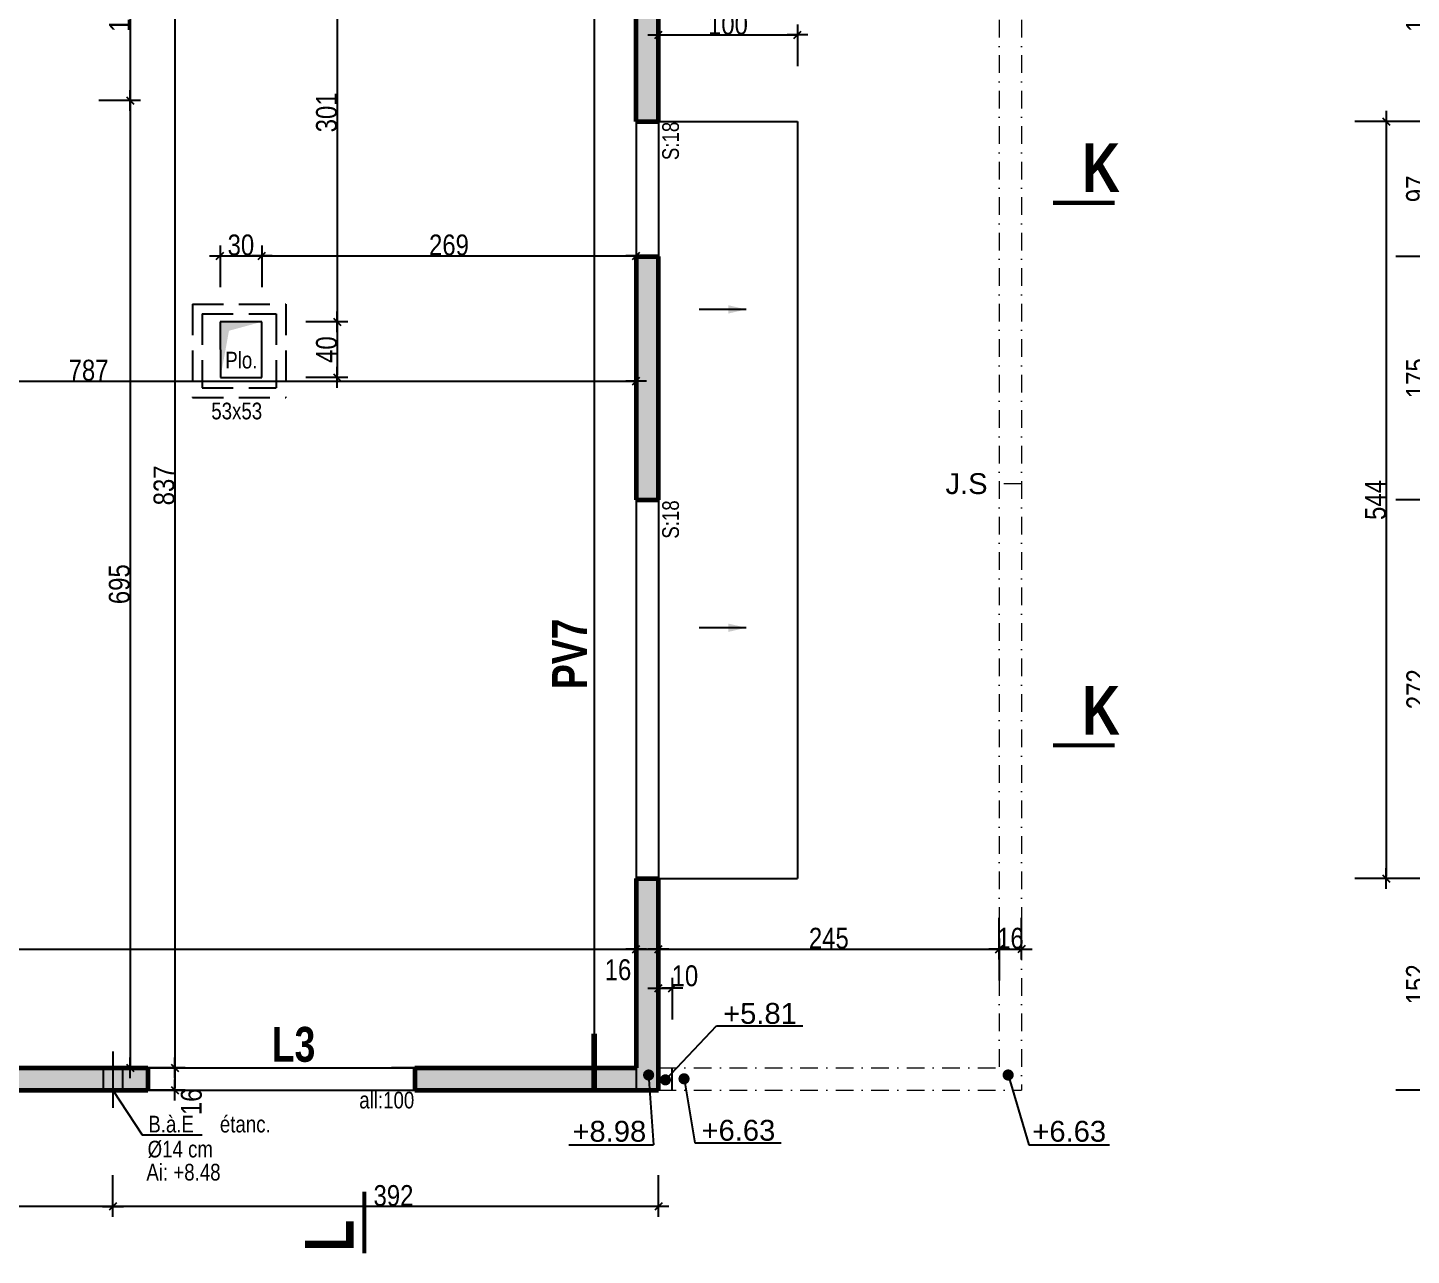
# Model space of a CAD drawing. Header units: millimetres. Extents: x 7120 to 15038, y -9128 to -4928.
# Drawn here: x 13181 to 14176, y -7536 to -6654 of the extents above; entities that cross this region are included whole.
import ezdxf
from ezdxf.enums import TextEntityAlignment as Align

# ---------------------------------------------------------------- set-up
doc = ezdxf.new("R2010")
doc.units = ezdxf.units.MM
doc.linetypes.add('CACHE2', pattern=[4.7625, 3.175, -1.5875])
doc.linetypes.add('TIRETPTX2', pattern=[50.8, 25.4, -12.7, 0, -12.7])
for name, color, linetype in [('01_cote_gen', 4, 'Continuous'), ('01_linteaux', 2, 'Continuous'), ('01_poch_murs', 253, 'Continuous'), ('01_poch_poteaux', 250, 'Continuous'), ('01_resv', 32, 'Continuous'), ('01_texte', 230, 'Continuous'), ('AA_COTES', 2, 'Continuous')]:
    doc.layers.add(name, color=color, linetype=linetype)
doc.layers.add('01_murs_coup', color=5, linetype='Continuous', lineweight=60)
doc.layers.add('01_tram_axes', color=2, linetype='TIRETPTX2', lineweight=9)
doc.styles.add('ARIAL', font='arial.ttf')
doc.styles.add('impact', font='impact.ttf')
doc.styles.add('MATTE_TXT', font='arial.ttf')
doc.styles.add('STYLE2', font='ARIALN.TTF')
doc.dimstyles.new('JB50', dxfattribs={"dimscale": 0.1, "dimtxt": 150, "dimasz": 15, "dimexe": 0.1, "dimexo": 0.1, "dimgap": 0.09, "dimtad": 1, "dimdec": 1, "dimdsep": 46, "dimtxsty": 'STYLE2', "dimblk1": 'BOND_G', "dimblk2": 'BOND_D', "dimsah": 1, "dimcen": 1.5, "dimdle": 0.01, "dimse1": 1, "dimse2": 1, "dimclrd": 4, "dimclre": 2, "dimclrt": 6, "dimazin": 2, "dimtfac": 2.333333, "dimtdec": 1, "dimtix": 1, "dimtmove": 2, "dimatfit": 3, "dimldrblk": 'BOND_G', "dimfxl": 1, "dimtolj": 1, "dimtzin": 0, "dimarcsym": 0})

# ---------------------------------------------------------------- blocks, each defined once
blk = doc.blocks.new('BOND_G')
at = {"layer": 'AA_COTES', "color": 0}
for p, q in [((0, -5), (0, 15)), ((5, 0), (-5, 0)), ((1.77, 1.77), (-1.77, -1.77))]:
    blk.add_line(p, q, dxfattribs=at)
blk = doc.blocks.new('BOND_D')
at = {"layer": 'AA_COTES', "color": 0}
for p, q in [((5, 0), (-5, 0)), ((-1.77, -1.77), (1.77, 1.77)), ((0, 5), (0, -15))]:
    blk.add_line(p, q, dxfattribs=at)
blk = doc.blocks.new('*D55')
at = {"layer": '01_cote_gen', "color": 4, "lineweight": -2, "transparency": 16777216}
blk.add_line((14217.47, -6565.44), (14217.47, -7415.46), dxfattribs=at)
at = {"layer": 'DEFPOINTS', "color": 0}
for p in [(14164.71, -6563.94), (14135.62, -7416.96), (14217.47, -7416.96)]:
    blk.add_point(p, dxfattribs=at)
at = {"layer": '01_cote_gen', "color": 4, "lineweight": -2, "transparency": 16777216, "xscale": 1.5, "yscale": 1.5, "zscale": 1.5}
for name, p, rotation in [('BOND_G', (14217.47, -6563.94), 90), ('BOND_D', (14217.47, -7416.96), 270)]:
    blk.add_blockref(name, p, dxfattribs=dict(at, rotation=rotation))
at = {"layer": '01_cote_gen', "color": 6, "transparency": 16777216, "insert": (14209.8, -6990.45), "char_height": 15, "attachment_point": 5, "rotation": 90, "style": 'STYLE2'}
blk.add_mtext('\\A1;853', dxfattribs=at)
blk = doc.blocks.new('*D244')
at = {"layer": '01_cote_gen', "color": 4, "lineweight": -2, "transparency": 16777216}
blk.add_line((14187.21, -6565.44), (14187.21, -6719.44), dxfattribs=at)
at = {"layer": 'DEFPOINTS', "color": 0}
for p in [(14164.71, -6563.94), (13634.63, -6720.94), (14187.21, -6720.94)]:
    blk.add_point(p, dxfattribs=at)
at = {"layer": '01_cote_gen', "color": 4, "lineweight": -2, "transparency": 16777216, "xscale": 1.5, "yscale": 1.5, "zscale": 1.5}
for name, p, rotation in [('BOND_G', (14187.21, -6563.94), 90), ('BOND_D', (14187.21, -6720.94), 270)]:
    blk.add_blockref(name, p, dxfattribs=dict(at, rotation=rotation))
at = {"layer": '01_cote_gen', "color": 6, "transparency": 16777216, "insert": (14179.55, -6642.44), "char_height": 15, "attachment_point": 5, "rotation": 90, "style": 'STYLE2'}
blk.add_mtext('\\A1;157', dxfattribs=at)
blk = doc.blocks.new('*D245')
at = {"layer": '01_cote_gen', "color": 4, "lineweight": -2, "transparency": 16777216}
blk.add_line((14187.21, -6722.44), (14187.21, -6816.44), dxfattribs=at)
at = {"layer": 'DEFPOINTS', "color": 0}
for p in [(13634.63, -6720.94), (13634.63, -6817.94), (14187.21, -6817.94)]:
    blk.add_point(p, dxfattribs=at)
at = {"layer": '01_cote_gen', "color": 4, "lineweight": -2, "transparency": 16777216, "xscale": 1.5, "yscale": 1.5, "zscale": 1.5}
for name, p, rotation in [('BOND_G', (14187.21, -6720.94), 90), ('BOND_D', (14187.21, -6817.94), 270)]:
    blk.add_blockref(name, p, dxfattribs=dict(at, rotation=rotation))
at = {"layer": '01_cote_gen', "color": 6, "transparency": 16777216, "insert": (14179.55, -6769.44), "char_height": 15, "attachment_point": 5, "rotation": 90, "style": 'STYLE2'}
blk.add_mtext('\\A1;97', dxfattribs=at)
blk = doc.blocks.new('*D246')
at = {"layer": '01_cote_gen', "color": 4, "lineweight": -2, "transparency": 16777216}
blk.add_line((14187.21, -6819.44), (14187.21, -6991.44), dxfattribs=at)
at = {"layer": 'DEFPOINTS', "color": 0}
for p in [(13634.63, -6817.94), (13634.63, -6992.94), (14187.21, -6992.94)]:
    blk.add_point(p, dxfattribs=at)
at = {"layer": '01_cote_gen', "color": 4, "lineweight": -2, "transparency": 16777216, "xscale": 1.5, "yscale": 1.5, "zscale": 1.5}
for name, p, rotation in [('BOND_G', (14187.21, -6817.94), 90), ('BOND_D', (14187.21, -6992.94), 270)]:
    blk.add_blockref(name, p, dxfattribs=dict(at, rotation=rotation))
at = {"layer": '01_cote_gen', "color": 6, "transparency": 16777216, "insert": (14179.55, -6905.44), "char_height": 15, "attachment_point": 5, "rotation": 90, "style": 'STYLE2'}
blk.add_mtext('\\A1;175', dxfattribs=at)
blk = doc.blocks.new('*D247')
at = {"layer": '01_cote_gen', "color": 4, "lineweight": -2, "transparency": 16777216}
blk.add_line((14187.21, -6994.44), (14187.21, -7263.44), dxfattribs=at)
at = {"layer": 'DEFPOINTS', "color": 0}
for p in [(13634.63, -6992.94), (13634.63, -7264.94), (14187.21, -7264.94)]:
    blk.add_point(p, dxfattribs=at)
at = {"layer": '01_cote_gen', "color": 4, "lineweight": -2, "transparency": 16777216, "xscale": 1.5, "yscale": 1.5, "zscale": 1.5}
for name, p, rotation in [('BOND_G', (14187.21, -6992.94), 90), ('BOND_D', (14187.21, -7264.94), 270)]:
    blk.add_blockref(name, p, dxfattribs=dict(at, rotation=rotation))
at = {"layer": '01_cote_gen', "color": 6, "transparency": 16777216, "insert": (14179.67, -7128.94), "char_height": 15, "attachment_point": 5, "rotation": 90, "style": 'STYLE2'}
blk.add_mtext('\\A1;272', dxfattribs=at)
blk = doc.blocks.new('*D248')
at = {"layer": '01_cote_gen', "color": 4, "lineweight": -2, "transparency": 16777216}
blk.add_line((14187.21, -7266.44), (14187.21, -7415.46), dxfattribs=at)
at = {"layer": 'DEFPOINTS', "color": 0}
for p in [(13634.63, -7264.94), (13634.63, -7416.96), (14187.21, -7416.96)]:
    blk.add_point(p, dxfattribs=at)
at = {"layer": '01_cote_gen', "color": 4, "lineweight": -2, "transparency": 16777216, "xscale": 1.5, "yscale": 1.5, "zscale": 1.5}
for name, p, rotation in [('BOND_G', (14187.21, -7264.94), 90), ('BOND_D', (14187.21, -7416.96), 270)]:
    blk.add_blockref(name, p, dxfattribs=dict(at, rotation=rotation))
at = {"layer": '01_cote_gen', "color": 6, "transparency": 16777216, "insert": (14179.55, -7340.95), "char_height": 15, "attachment_point": 5, "rotation": 90, "style": 'STYLE2'}
blk.add_mtext('\\A1;152', dxfattribs=at)
blk = doc.blocks.new('*D252')
at = {"layer": '01_cote_gen', "color": 4, "lineweight": -2, "transparency": 16777216}
blk.add_line((14157.69, -6722.44), (14157.69, -7263.44), dxfattribs=at)
at = {"layer": 'DEFPOINTS', "color": 0}
for p in [(13734.63, -6720.94), (13734.63, -7264.94), (14157.69, -7264.94)]:
    blk.add_point(p, dxfattribs=at)
at = {"layer": '01_cote_gen', "color": 4, "lineweight": -2, "transparency": 16777216, "xscale": 1.5, "yscale": 1.5, "zscale": 1.5}
for name, p, rotation in [('BOND_G', (14157.69, -6720.94), 90), ('BOND_D', (14157.69, -7264.94), 270)]:
    blk.add_blockref(name, p, dxfattribs=dict(at, rotation=rotation))
at = {"layer": '01_cote_gen', "color": 6, "transparency": 16777216, "insert": (14150.06, -6992.94), "char_height": 15, "attachment_point": 5, "rotation": 90, "style": 'STYLE2'}
blk.add_mtext('\\A1;544', dxfattribs=at)
blk = doc.blocks.new('*D289')
at = {"layer": '01_cote_gen', "color": 4, "lineweight": -2, "transparency": 16777216}
blk.add_line((13636.13, -7343.79), (13643.13, -7343.79), dxfattribs=at)
at = {"layer": 'DEFPOINTS', "color": 0}
for p in [(13644.63, -7343.79), (13634.63, -7369.45), (13644.63, -7400.96)]:
    blk.add_point(p, dxfattribs=at)
at = {"layer": '01_cote_gen', "color": 4, "lineweight": -2, "transparency": 16777216, "xscale": 1.5, "yscale": 1.5, "zscale": 1.5, "rotation": 180}
blk.add_blockref('BOND_G', (13634.63, -7343.79), dxfattribs=at)
at = {"layer": '01_cote_gen', "color": 4, "lineweight": -2, "transparency": 16777216, "xscale": 1.5, "yscale": 1.5, "zscale": 1.5}
blk.add_blockref('BOND_D', (13644.63, -7343.79), dxfattribs=at)
at = {"layer": '01_cote_gen', "color": 6, "transparency": 16777216, "insert": (13653.68, -7334.94), "char_height": 15, "attachment_point": 5, "style": 'STYLE2'}
blk.add_mtext('\\A1;10', dxfattribs=at)
blk = doc.blocks.new('*D399')
at = {"layer": '01_cote_gen', "color": 4, "lineweight": -2, "transparency": 16777216}
blk.add_line((12259.13, -7315.61), (13617.13, -7315.61), dxfattribs=at)
at = {"layer": 'DEFPOINTS', "color": 0}
for p in [(13618.63, -7315.61), (12257.63, -7338.11), (13618.63, -7338.11)]:
    blk.add_point(p, dxfattribs=at)
at = {"layer": '01_cote_gen', "color": 4, "lineweight": -2, "transparency": 16777216, "xscale": 1.5, "yscale": 1.5, "zscale": 1.5, "rotation": 180}
blk.add_blockref('BOND_G', (12257.63, -7315.61), dxfattribs=at)
at = {"layer": '01_cote_gen', "color": 4, "lineweight": -2, "transparency": 16777216, "xscale": 1.5, "yscale": 1.5, "zscale": 1.5}
blk.add_blockref('BOND_D', (13618.63, -7315.61), dxfattribs=at)
at = {"layer": '01_cote_gen', "color": 6, "transparency": 16777216, "insert": (12938.13, -7307.94), "char_height": 15, "attachment_point": 5, "style": 'STYLE2'}
blk.add_mtext('\\A1;1361', dxfattribs=at)
blk = doc.blocks.new('*D400')
at = {"layer": '01_cote_gen', "color": 4, "lineweight": -2, "transparency": 16777216}
blk.add_line((13620.13, -7315.61), (13633.13, -7315.61), dxfattribs=at)
at = {"layer": 'DEFPOINTS', "color": 0}
for p in [(13634.63, -7315.61), (13618.63, -7323.11), (13634.63, -7323.11)]:
    blk.add_point(p, dxfattribs=at)
at = {"layer": '01_cote_gen', "color": 4, "lineweight": -2, "transparency": 16777216, "xscale": 1.5, "yscale": 1.5, "zscale": 1.5, "rotation": 180}
blk.add_blockref('BOND_G', (13618.63, -7315.61), dxfattribs=at)
at = {"layer": '01_cote_gen', "color": 4, "lineweight": -2, "transparency": 16777216, "xscale": 1.5, "yscale": 1.5, "zscale": 1.5}
blk.add_blockref('BOND_D', (13634.63, -7315.61), dxfattribs=at)
at = {"layer": '01_cote_gen', "color": 6, "transparency": 16777216, "insert": (13605.6, -7330.58), "char_height": 15, "attachment_point": 5, "style": 'STYLE2'}
blk.add_mtext('\\A1;16', dxfattribs=at)
blk = doc.blocks.new('*D439')
at = {"layer": '01_cote_gen', "color": 4, "lineweight": -2, "transparency": 16777216}
blk.add_line((13254.97, -6565.44), (13254.97, -6704.44), dxfattribs=at)
at = {"layer": 'DEFPOINTS', "color": 0}
for p in [(13242.01, -6563.94), (13198.3, -6705.94), (13254.97, -6705.94)]:
    blk.add_point(p, dxfattribs=at)
at = {"layer": '01_cote_gen', "color": 4, "lineweight": -2, "transparency": 16777216, "xscale": 1.5, "yscale": 1.5, "zscale": 1.5}
for name, p, rotation in [('BOND_G', (13254.97, -6563.94), 90), ('BOND_D', (13254.97, -6705.94), 270)]:
    blk.add_blockref(name, p, dxfattribs=dict(at, rotation=rotation))
at = {"layer": '01_cote_gen', "color": 6, "transparency": 16777216, "insert": (13247.43, -6642.26), "char_height": 15, "attachment_point": 5, "rotation": 90, "style": 'STYLE2'}
blk.add_mtext('\\A1;142', dxfattribs=at)
blk = doc.blocks.new('*D440')
at = {"layer": '01_cote_gen', "color": 4, "lineweight": -2, "transparency": 16777216}
blk.add_line((13254.97, -6707.44), (13254.97, -7399.46), dxfattribs=at)
at = {"layer": 'DEFPOINTS', "color": 0}
for p in [(13232.47, -6705.94), (13232.47, -7400.96), (13254.97, -7400.96)]:
    blk.add_point(p, dxfattribs=at)
at = {"layer": '01_cote_gen', "color": 4, "lineweight": -2, "transparency": 16777216, "xscale": 1.5, "yscale": 1.5, "zscale": 1.5}
for name, p, rotation in [('BOND_G', (13254.97, -6705.94), 90), ('BOND_D', (13254.97, -7400.96), 270)]:
    blk.add_blockref(name, p, dxfattribs=dict(at, rotation=rotation))
at = {"layer": '01_cote_gen', "color": 6, "transparency": 16777216, "insert": (13247.3, -7053.45), "char_height": 15, "attachment_point": 5, "rotation": 90, "style": 'STYLE2'}
blk.add_mtext('\\A1;695', dxfattribs=at)
blk = doc.blocks.new('*D443')
at = {"layer": '01_cote_gen', "color": 4, "lineweight": -2, "transparency": 16777216}
blk.add_line((13287.07, -6565.44), (13287.07, -7399.46), dxfattribs=at)
at = {"layer": 'DEFPOINTS', "color": 0}
for p in [(13326.19, -6563.94), (13287.07, -7400.96), (13326.19, -7400.96)]:
    blk.add_point(p, dxfattribs=at)
at = {"layer": '01_cote_gen', "color": 4, "lineweight": -2, "transparency": 16777216, "xscale": 1.5, "yscale": 1.5, "zscale": 1.5}
for name, p, rotation in [('BOND_G', (13287.07, -6563.94), 90), ('BOND_D', (13287.07, -7400.96), 270)]:
    blk.add_blockref(name, p, dxfattribs=dict(at, rotation=rotation))
at = {"layer": '01_cote_gen', "color": 6, "transparency": 16777216, "insert": (13279.41, -6982.45), "char_height": 15, "attachment_point": 5, "rotation": 90, "style": 'STYLE2'}
blk.add_mtext('\\A1;837', dxfattribs=at)
blk = doc.blocks.new('*D444')
at = {"layer": '01_cote_gen', "color": 4, "lineweight": -2, "transparency": 16777216}
blk.add_line((13287.07, -7402.46), (13287.07, -7415.46), dxfattribs=at)
at = {"layer": 'DEFPOINTS', "color": 0}
for p in [(13301.47, -7400.96), (13287.07, -7416.96), (13295.81, -7416.96)]:
    blk.add_point(p, dxfattribs=at)
at = {"layer": '01_cote_gen', "color": 4, "lineweight": -2, "transparency": 16777216, "xscale": 1.5, "yscale": 1.5, "zscale": 1.5}
for name, p, rotation in [('BOND_G', (13287.07, -7400.96), 90), ('BOND_D', (13287.07, -7416.96), 270)]:
    blk.add_blockref(name, p, dxfattribs=dict(at, rotation=rotation))
at = {"layer": '01_cote_gen', "color": 6, "transparency": 16777216, "insert": (13299.07, -7425.38), "char_height": 15, "attachment_point": 5, "rotation": 90, "style": 'STYLE2'}
blk.add_mtext('\\A1;16', dxfattribs=at)
blk = doc.blocks.new('*D520')
at = {"layer": '01_cote_gen', "color": 4, "lineweight": -2, "transparency": 16777216}
blk.add_line((13636.13, -6658.8), (13733.13, -6658.8), dxfattribs=at)
at = {"layer": 'DEFPOINTS', "color": 0}
for p in [(13734.63, -6658.8), (13634.63, -6695.25), (13734.63, -6720.94)]:
    blk.add_point(p, dxfattribs=at)
at = {"layer": '01_cote_gen', "color": 4, "lineweight": -2, "transparency": 16777216, "xscale": 1.5, "yscale": 1.5, "zscale": 1.5, "rotation": 180}
blk.add_blockref('BOND_G', (13634.63, -6658.8), dxfattribs=at)
at = {"layer": '01_cote_gen', "color": 4, "lineweight": -2, "transparency": 16777216, "xscale": 1.5, "yscale": 1.5, "zscale": 1.5}
blk.add_blockref('BOND_D', (13734.63, -6658.8), dxfattribs=at)
at = {"layer": '01_cote_gen', "color": 6, "transparency": 16777216, "insert": (13684.63, -6651.13), "char_height": 15, "attachment_point": 5, "style": 'STYLE2'}
blk.add_mtext('\\A1;100', dxfattribs=at)
blk = doc.blocks.new('*D521')
at = {"layer": '01_cote_gen', "color": 4, "lineweight": -2, "transparency": 16777216}
blk.add_line((13636.13, -7315.61), (13878.13, -7315.61), dxfattribs=at)
at = {"layer": 'DEFPOINTS', "color": 0}
for p in [(13634.63, -7296.08), (13879.63, -7296.08), (13879.63, -7315.61)]:
    blk.add_point(p, dxfattribs=at)
at = {"layer": '01_cote_gen', "color": 4, "lineweight": -2, "transparency": 16777216, "xscale": 1.5, "yscale": 1.5, "zscale": 1.5, "rotation": 180}
blk.add_blockref('BOND_G', (13634.63, -7315.61), dxfattribs=at)
at = {"layer": '01_cote_gen', "color": 4, "lineweight": -2, "transparency": 16777216, "xscale": 1.5, "yscale": 1.5, "zscale": 1.5}
blk.add_blockref('BOND_D', (13879.63, -7315.61), dxfattribs=at)
at = {"layer": '01_cote_gen', "color": 6, "transparency": 16777216, "insert": (13757.13, -7307.94), "char_height": 15, "attachment_point": 5, "style": 'STYLE2'}
blk.add_mtext('\\A1;245', dxfattribs=at)
blk = doc.blocks.new('*D522')
at = {"layer": '01_cote_gen', "color": 4, "lineweight": -2, "transparency": 16777216}
for p, q in [((13878.13, -7315.61), (13876.63, -7315.61)), ((13879.63, -7315.61), (13895.63, -7315.61)), ((13897.13, -7315.61), (13898.63, -7315.61))]:
    blk.add_line(p, q, dxfattribs=at)
at = {"layer": 'DEFPOINTS', "color": 0}
for p in [(13879.63, -7293.93), (13895.63, -7293.93), (13895.63, -7315.61)]:
    blk.add_point(p, dxfattribs=at)
at = {"layer": '01_cote_gen', "color": 4, "lineweight": -2, "transparency": 16777216, "xscale": 1.5, "yscale": 1.5, "zscale": 1.5}
blk.add_blockref('BOND_G', (13879.63, -7315.61), dxfattribs=at)
at = {"layer": '01_cote_gen', "color": 4, "lineweight": -2, "transparency": 16777216, "xscale": 1.5, "yscale": 1.5, "zscale": 1.5, "rotation": 180}
blk.add_blockref('BOND_D', (13895.63, -7315.61), dxfattribs=at)
at = {"layer": '01_cote_gen', "color": 6, "transparency": 16777216, "insert": (13887.63, -7307.94), "char_height": 15, "attachment_point": 5, "style": 'STYLE2'}
blk.add_mtext('\\A1;16', dxfattribs=at)
blk = doc.blocks.new('*D559')
at = {"layer": '01_cote_gen', "color": 4, "lineweight": -2, "transparency": 16777216}
blk.add_line((13241.13, -7500.51), (12539.13, -7500.51), dxfattribs=at)
at = {"layer": 'DEFPOINTS', "color": 0}
for p in [(12537.63, -7429.8), (13242.63, -7429.8), (12537.63, -7500.51)]:
    blk.add_point(p, dxfattribs=at)
at = {"layer": '01_cote_gen', "color": 4, "lineweight": -2, "transparency": 16777216, "xscale": 1.5, "yscale": 1.5, "zscale": 1.5, "rotation": 180}
blk.add_blockref('BOND_D', (12537.63, -7500.51), dxfattribs=at)
at = {"layer": '01_cote_gen', "color": 4, "lineweight": -2, "transparency": 16777216, "xscale": 1.5, "yscale": 1.5, "zscale": 1.5}
blk.add_blockref('BOND_G', (13242.63, -7500.51), dxfattribs=at)
at = {"layer": '01_cote_gen', "color": 6, "transparency": 16777216, "insert": (12890.13, -7492.84), "char_height": 15, "attachment_point": 5, "style": 'STYLE2'}
blk.add_mtext('\\A1;705', dxfattribs=at)
blk = doc.blocks.new('*D560')
at = {"layer": '01_cote_gen', "color": 4, "lineweight": -2, "transparency": 16777216}
blk.add_line((13633.13, -7500.51), (13244.13, -7500.51), dxfattribs=at)
at = {"layer": 'DEFPOINTS', "color": 0}
for p in [(13634.63, -7416.96), (13242.63, -7429.8), (13242.63, -7500.51)]:
    blk.add_point(p, dxfattribs=at)
at = {"layer": '01_cote_gen', "color": 4, "lineweight": -2, "transparency": 16777216, "xscale": 1.5, "yscale": 1.5, "zscale": 1.5, "rotation": 180}
blk.add_blockref('BOND_D', (13242.63, -7500.51), dxfattribs=at)
at = {"layer": '01_cote_gen', "color": 4, "lineweight": -2, "transparency": 16777216, "xscale": 1.5, "yscale": 1.5, "zscale": 1.5}
blk.add_blockref('BOND_G', (13634.63, -7500.51), dxfattribs=at)
at = {"layer": '01_cote_gen', "color": 6, "transparency": 16777216, "insert": (13444.25, -7492.84), "char_height": 15, "attachment_point": 5, "style": 'STYLE2'}
blk.add_mtext('\\A1;392', dxfattribs=at)
blk = doc.blocks.new('*D628')
at = {"layer": '01_cote_gen', "color": 4, "lineweight": -2, "transparency": 16777216}
blk.add_line((12833.13, -6907.46), (13617.13, -6907.46), dxfattribs=at)
at = {"layer": 'DEFPOINTS', "color": 0}
for p in [(13618.63, -6907.46), (12831.63, -6929.96), (13618.63, -6929.96)]:
    blk.add_point(p, dxfattribs=at)
at = {"layer": '01_cote_gen', "color": 4, "lineweight": -2, "transparency": 16777216, "xscale": 1.5, "yscale": 1.5, "zscale": 1.5, "rotation": 180}
blk.add_blockref('BOND_G', (12831.63, -6907.46), dxfattribs=at)
at = {"layer": '01_cote_gen', "color": 4, "lineweight": -2, "transparency": 16777216, "xscale": 1.5, "yscale": 1.5, "zscale": 1.5}
blk.add_blockref('BOND_D', (13618.63, -6907.46), dxfattribs=at)
at = {"layer": '01_cote_gen', "color": 6, "transparency": 16777216, "insert": (13225.13, -6899.79), "char_height": 15, "attachment_point": 5, "style": 'STYLE2'}
blk.add_mtext('\\A1;787', dxfattribs=at)
blk = doc.blocks.new('*D680')
at = {"layer": '01_cote_gen', "color": 4, "lineweight": -2, "transparency": 16777216}
blk.add_line((13321.09, -6817.48), (13348.12, -6817.48), dxfattribs=at)
at = {"layer": 'DEFPOINTS', "color": 0}
for p in [(13349.62, -6817.48), (13319.59, -6864.92), (13349.62, -6864.92)]:
    blk.add_point(p, dxfattribs=at)
at = {"layer": '01_cote_gen', "color": 4, "lineweight": -2, "transparency": 16777216, "xscale": 1.5, "yscale": 1.5, "zscale": 1.5, "rotation": 180}
blk.add_blockref('BOND_G', (13319.59, -6817.48), dxfattribs=at)
at = {"layer": '01_cote_gen', "color": 4, "lineweight": -2, "transparency": 16777216, "xscale": 1.5, "yscale": 1.5, "zscale": 1.5}
blk.add_blockref('BOND_D', (13349.62, -6817.48), dxfattribs=at)
at = {"layer": '01_cote_gen', "color": 6, "transparency": 16777216, "insert": (13334.6, -6809.81), "char_height": 15, "attachment_point": 5, "style": 'STYLE2'}
blk.add_mtext('\\A1;30', dxfattribs=at)
blk = doc.blocks.new('*D681')
at = {"layer": '01_cote_gen', "color": 4, "lineweight": -2, "transparency": 16777216}
blk.add_line((13351.12, -6817.48), (13617.13, -6817.48), dxfattribs=at)
at = {"layer": 'DEFPOINTS', "color": 0}
for p in [(13618.63, -6817.48), (13349.62, -6824.98), (13618.63, -6833.56)]:
    blk.add_point(p, dxfattribs=at)
at = {"layer": '01_cote_gen', "color": 4, "lineweight": -2, "transparency": 16777216, "xscale": 1.5, "yscale": 1.5, "zscale": 1.5, "rotation": 180}
blk.add_blockref('BOND_G', (13349.62, -6817.48), dxfattribs=at)
at = {"layer": '01_cote_gen', "color": 4, "lineweight": -2, "transparency": 16777216, "xscale": 1.5, "yscale": 1.5, "zscale": 1.5}
blk.add_blockref('BOND_D', (13618.63, -6817.48), dxfattribs=at)
at = {"layer": '01_cote_gen', "color": 6, "transparency": 16777216, "insert": (13484.13, -6809.81), "char_height": 15, "attachment_point": 5, "style": 'STYLE2'}
blk.add_mtext('\\A1;269', dxfattribs=at)
blk = doc.blocks.new('*D682')
at = {"layer": '01_cote_gen', "color": 4, "lineweight": -2, "transparency": 16777216}
blk.add_line((13403.86, -6565.44), (13403.86, -6863.42), dxfattribs=at)
at = {"layer": 'DEFPOINTS', "color": 0}
for p in [(13379.39, -6563.94), (13349.62, -6864.92), (13403.86, -6864.92)]:
    blk.add_point(p, dxfattribs=at)
at = {"layer": '01_cote_gen', "color": 4, "lineweight": -2, "transparency": 16777216, "xscale": 1.5, "yscale": 1.5, "zscale": 1.5}
for name, p, rotation in [('BOND_G', (13403.86, -6563.94), 90), ('BOND_D', (13403.86, -6864.92), 270)]:
    blk.add_blockref(name, p, dxfattribs=dict(at, rotation=rotation))
at = {"layer": '01_cote_gen', "color": 6, "transparency": 16777216, "insert": (13396.2, -6714.43), "char_height": 15, "attachment_point": 5, "rotation": 90, "style": 'STYLE2'}
blk.add_mtext('\\A1;301', dxfattribs=at)
blk = doc.blocks.new('*D683')
at = {"layer": '01_cote_gen', "color": 4, "lineweight": -2, "transparency": 16777216}
blk.add_line((13403.86, -6866.42), (13403.86, -6903.37), dxfattribs=at)
at = {"layer": 'DEFPOINTS', "color": 0}
for p in [(13396.36, -6864.92), (13349.63, -6904.87), (13403.86, -6904.87)]:
    blk.add_point(p, dxfattribs=at)
at = {"layer": '01_cote_gen', "color": 4, "lineweight": -2, "transparency": 16777216, "xscale": 1.5, "yscale": 1.5, "zscale": 1.5}
for name, p, rotation in [('BOND_G', (13403.86, -6864.92), 90), ('BOND_D', (13403.86, -6904.87), 270)]:
    blk.add_blockref(name, p, dxfattribs=dict(at, rotation=rotation))
at = {"layer": '01_cote_gen', "color": 6, "transparency": 16777216, "insert": (13396.2, -6884.89), "char_height": 15, "attachment_point": 5, "rotation": 90, "style": 'STYLE2'}
blk.add_mtext('\\A1;40', dxfattribs=at)

msp = doc.modelspace()

# ---------------------------------------------------------------- hatches: boundary and pattern name
at = {"layer": '01_poch_murs'}
h = msp.add_hatch(color=256, dxfattribs=at)
h.dxf.hatch_style = 1
h.paths.add_polyline_path([(13618.63, -7400.96), (13459.63, -7400.96), (13459.63, -7416.96), (13618.63, -7416.96)])
h.paths.add_polyline_path([(13267.63, -7400.96), (13074.63, -7400.96), (13074.63, -7416.96), (13267.63, -7416.96)])
h.paths.add_polyline_path([(12882.63, -7400.96), (12795.63, -7400.96)])
at = {"layer": '01_poch_poteaux'}
h = msp.add_hatch(color=256, dxfattribs=at)
h.dxf.hatch_style = 1
h.paths.add_polyline_path([(13634.63, -6563.94), (13634.63, -6545.94), (13618.63, -6545.94), (13618.63, -6563.94), (13618.63, -6720.94), (13634.63, -6720.94)])
h.paths.add_polyline_path([(13634.63, -6817.94), (13618.63, -6817.94), (13618.63, -6992.94), (13634.63, -6992.94)])
h.paths.add_polyline_path([(13634.63, -7264.94), (13618.63, -7264.94), (13618.63, -7400.96), (13618.63, -7416.96), (13634.63, -7416.96)])

# ---------------------------------------------------------------- linework, layer by layer
at = {"layer": '01_linteaux'}
for p, q in [((13618.63, -6720.94), (13618.63, -6817.94)), ((13634.63, -6720.94), (13634.63, -6817.94)), ((13634.63, -6720.94), (13734.63, -6720.94)), ((13734.63, -6720.94), (13734.63, -7264.94)), ((13618.63, -6992.94), (13618.63, -7264.94)), ((13634.63, -6992.94), (13634.63, -7264.94)), ((13634.63, -7264.94), (13734.63, -7264.94)), ((13267.63, -7400.96), (13459.63, -7400.96)), ((13644.63, -7416.96), (13644.63, -7400.96)), ((13267.63, -7416.96), (13459.63, -7416.96))]:
    msp.add_line(p, q, dxfattribs=at)
at = {"layer": '01_linteaux', "linetype": 'CACHE2', "ltscale": 7}
for p, q in [((13299.86, -6852.25), (13366.86, -6852.25)), ((13299.86, -6852.25), (13299.86, -6919.25)), ((13306.86, -6859.25), (13359.86, -6859.25)), ((13306.86, -6859.25), (13306.86, -6912.25)), ((13359.86, -6859.25), (13359.86, -6912.25)), ((13366.86, -6852.25), (13366.86, -6919.25)), ((13299.86, -6919.25), (13366.86, -6919.25)), ((13306.86, -6912.25), (13359.86, -6912.25))]:
    msp.add_line(p, q, dxfattribs=at)
at = {"layer": '01_murs_coup'}
for p, q in [((13618.63, -6720.94), (13618.63, -6563.94)), ((13634.63, -6720.94), (13634.63, -6563.94)), ((13618.63, -6720.94), (13634.63, -6720.94)), ((13618.63, -6817.94), (13634.63, -6817.94)), ((13618.63, -6817.94), (13618.63, -6992.94)), ((13634.63, -6992.94), (13634.63, -6817.94)), ((13618.63, -6992.94), (13634.63, -6992.94)), ((13618.63, -7264.94), (13634.63, -7264.94)), ((13618.63, -7264.94), (13618.63, -7400.96)), ((13634.63, -7416.96), (13634.63, -7264.94)), ((13074.63, -7400.96), (13267.63, -7400.96)), ((13267.63, -7400.96), (13267.63, -7416.96)), ((13459.63, -7400.96), (13618.63, -7400.96)), ((13459.63, -7400.96), (13459.63, -7416.96)), ((13074.63, -7416.96), (13267.63, -7416.96)), ((13459.63, -7416.96), (13634.63, -7416.96))]:
    msp.add_line(p, q, dxfattribs=at)
at = {"layer": '01_poch_poteaux'}
msp.add_line((13618.63, -7400.96), (13618.63, -7416.96), dxfattribs=at)
at = {"layer": '01_resv'}
for p, q in [((13349.62, -6864.87), (13319.59, -6864.92)), ((13319.59, -6864.92), (13319.92, -6904.87)), ((13349.63, -6904.87), (13349.62, -6864.87)), ((13319.92, -6904.87), (13349.63, -6904.87)), ((13618.63, -7264.94), (13618.63, -7400.96)), ((13242.63, -7389.2), (13242.63, -7429.8)), ((13235.63, -7400.96), (13235.63, -7416.96)), ((13249.63, -7400.96), (13249.63, -7416.96)), ((13618.63, -7400.96), (13442.76, -7400.96))]:
    msp.add_line(p, q, dxfattribs=at)
for points in [[(13319.92, -6904.87), (13319.59, -6864.92), (13326.04, -6871.34)], [(13319.59, -6864.92), (13349.62, -6864.92), (13326.04, -6871.34)], [(13235.63, -7400.96), (13235.63, -7416.96), (13249.63, -7416.96), (13249.63, -7400.96)]]:
    msp.add_solid(points, dxfattribs=at)
at = {"layer": '01_texte'}
for p, q in [((13588.44, -6545.94), (13588.44, -7416.96)), ((13697.72, -6856), (13663.87, -6856)), ((13697.72, -7084.75), (13663.87, -7084.75)), ((13639.69, -7409.6), (13676.29, -7370.82)), ((13676.29, -7370.82), (13738.46, -7370.82)), ((13627.61, -7406.11), (13631.16, -7456.21)), ((13885.99, -7406.11), (13900.82, -7456.21)), ((13242.63, -7416.96), (13263.62, -7449.18)), ((13653.06, -7408.85), (13660.78, -7454.79)), ((13263.62, -7449.18), (13306.71, -7449.18)), ((13570.34, -7456.21), (13631.16, -7456.21)), ((13660.78, -7454.79), (13722.95, -7454.79)), ((13900.82, -7456.21), (13958.86, -7456.21))]:
    msp.add_line(p, q, dxfattribs=at)
for points, const_width in [([(13962.48, -6779.39), (13918.23, -6779.39)], 3), ([(13962.48, -7169.29), (13918.23, -7169.29)], 3), ([(13588.44, -7416.96), (13588.44, -7376.49)], 4), ([(13423.34, -7489.93), (13423.34, -7534.18)], 3)]:
    msp.add_lwpolyline(points, dxfattribs=dict(at, const_width=const_width))
at = {"layer": '01_texte', "const_width": 4}
for points in [[(13625.61, -7406.11, 1), (13629.61, -7406.11, 1)], [(13637.69, -7409.6, 1), (13641.69, -7409.6, 1)], [(13651.06, -7408.85, 1), (13655.06, -7408.85, 1)], [(13883.99, -7406.11, 1), (13887.99, -7406.11, 1)]]:
    msp.add_lwpolyline(points, format="xyb", close=True, dxfattribs=at)
at = {"layer": '01_texte'}
for points in [[(13697.72, -6856), (13684.94, -6853.02), (13684.94, -6856)], [(13697.72, -6856), (13684.94, -6858.98), (13684.94, -6856)], [(13697.72, -7084.75), (13684.94, -7081.77), (13684.94, -7084.75)], [(13697.72, -7084.75), (13684.94, -7087.73), (13684.94, -7084.75)]]:
    msp.add_solid(points, dxfattribs=at)
at = {"layer": '01_tram_axes', "ltscale": 0.5}
for p, q in [((13879.63, -6545.94), (13879.63, -7400.96)), ((13895.63, -6545.94), (13895.63, -7416.96)), ((13895.63, -6981.45), (13879.63, -6981.45)), ((13634.63, -7400.96), (13879.63, -7400.96)), ((13634.63, -7416.96), (13895.63, -7416.96))]:
    msp.add_line(p, q, dxfattribs=at)

# ---------------------------------------------------------------- texts
at = {"layer": '01_resv', "style": 'MATTE_TXT', "width": 0.8}
for s, p in [('Plo.', (13323.38, -6902.06)), ('53x53', (13313.33, -6938.61))]:
    msp.add_text(s, height=12, dxfattribs=at).set_placement(p, align=Align.BOTTOM_LEFT)
at = {"layer": '01_texte', "style": 'MATTE_TXT', "width": 0.8}
for p in [(13653, -6734.97), (13653, -7006.97)]:
    msp.add_text('S:18', height=12, rotation=90, dxfattribs=at).set_placement(p, align=Align.BOTTOM_CENTER)
at = {"layer": '01_texte', "style": 'impact'}
for s, height, rotation, p in [('K', 35, 0, (13952.82, -6782.24)), ('PV7', 25, 90, (13590.76, -7103.49)), ('K', 35, 0, (13952.82, -7172.14)), ('L', 35, 90, (13426.19, -7521.48))]:
    msp.add_text(s, height=height, rotation=rotation, dxfattribs=at).set_placement(p, align=Align.BOTTOM_CENTER)
at = {"layer": '01_texte', "style": 'ARIAL'}
for s, p in [('J.S', (13840.94, -6988.69)), ('+5.81', (13681.15, -7369.36)), ('+8.98', (13572.88, -7454.05)), ('+6.63', (13665.64, -7453.34)), ('+6.63', (13903.36, -7454.05))]:
    msp.add_text(s, height=15, dxfattribs=at).set_placement(p)
at = {"layer": '01_texte', "style": 'impact'}
msp.add_text('L3', height=25, dxfattribs=at).set_placement((13372.45, -7404.06), align=Align.BOTTOM_CENTER)
at = {"layer": '01_texte', "style": 'MATTE_TXT', "width": 0.8}
for s, p in [('all:100', (13439.43, -7433.73)), ('B.à.E', (13284.47, -7450.99)), ('étanc.', (13337.77, -7450.99)), ('%%C14 cm', (13291.03, -7468.95)), ('Ai: +8.48', (13293.34, -7485.53))]:
    msp.add_text(s, height=12, dxfattribs=at).set_placement(p, align=Align.BOTTOM_CENTER)

# ---------------------------------------------------------------- dimensions: what is measured, and where the dimension line sits
at = {"layer": '01_cote_gen'}
for base, p1, p2, picture, middle in [((13254.97, -6705.94), (13242.01, -6563.94), (13198.3, -6705.94), '*D439', (13247.43, -6642.26)), ((13287.07, -7416.96), (13301.47, -7400.96), (13295.81, -7416.96), '*D444', (13299.07, -7425.38))]:
    dim = msp.add_linear_dim(base=base, p1=p1, p2=p2, angle=90, dimstyle='JB50', dxfattribs=at)
    dim.commit()
    dim.dimension.update_dxf_attribs({"geometry": picture, "text_midpoint": middle, "dimtype": 160})
for base, p1, p2, picture, middle in [((13287.07, -7400.96), (13326.19, -6563.94), (13326.19, -7400.96), '*D443', (13279.41, -6982.45)), ((13403.86, -6864.92), (13379.39, -6563.94), (13349.62, -6864.92), '*D682', (13396.2, -6714.43)), ((14187.21, -6720.94), (14164.71, -6563.94), (13634.63, -6720.94), '*D244', (14179.55, -6642.44)), ((14217.47, -7416.96), (14164.71, -6563.94), (14135.62, -7416.96), '*D55', (14209.8, -6990.45)), ((13254.97, -7400.96), (13232.47, -6705.94), (13232.47, -7400.96), '*D440', (13247.3, -7053.45)), ((14187.21, -6817.94), (13634.63, -6720.94), (13634.63, -6817.94), '*D245', (14179.55, -6769.44)), ((14157.69, -7264.94), (13734.63, -6720.94), (13734.63, -7264.94), '*D252', (14150.06, -6992.94)), ((14187.21, -6992.94), (13634.63, -6817.94), (13634.63, -6992.94), '*D246', (14179.55, -6905.44)), ((13403.8643, -6904.8707), (13396.3643, -6864.9165), (13349.6262, -6904.8707), '*D683', (13396.1967, -6884.8936)), ((14187.21, -7264.94), (13634.63, -6992.94), (13634.63, -7264.94), '*D247', (14179.67, -7128.94)), ((14187.21, -7416.96), (13634.63, -7264.94), (13634.63, -7416.96), '*D248', (14179.55, -7340.95))]:
    dim = msp.add_linear_dim(base=base, p1=p1, p2=p2, angle=90, dimstyle='JB50', dxfattribs=at)
    dim.commit()
    dim.dimension.update_dxf_attribs({"geometry": picture, "text_midpoint": middle})
for base, p1, p2, picture, middle in [((13734.63, -6658.8), (13634.63, -6695.25), (13734.63, -6720.94), '*D520', (13684.63, -6651.13)), ((13349.62, -6817.48), (13319.59, -6864.92), (13349.62, -6864.92), '*D680', (13334.6, -6809.81)), ((13618.63, -6817.48), (13349.62, -6824.98), (13618.63, -6833.56), '*D681', (13484.13, -6809.81)), ((13618.63, -6907.46), (12831.63, -6929.96), (13618.63, -6929.96), '*D628', (13225.13, -6899.79)), ((13618.63, -7315.61), (12257.63, -7338.11), (13618.63, -7338.11), '*D399', (12938.13, -7307.94)), ((13879.63, -7315.61), (13634.63, -7296.08), (13879.63, -7296.08), '*D521', (13757.13, -7307.94)), ((13895.63, -7315.61), (13879.63, -7293.93), (13895.63, -7293.93), '*D522', (13887.63, -7307.94)), ((12537.63, -7500.51), (13242.63, -7429.8), (12537.63, -7429.8), '*D559', (12890.13, -7492.84))]:
    dim = msp.add_linear_dim(base=base, p1=p1, p2=p2, dimstyle='JB50', dxfattribs=at)
    dim.commit()
    dim.dimension.update_dxf_attribs({"geometry": picture, "text_midpoint": middle})
for base, p1, p2, picture, middle in [((13634.63, -7315.61), (13618.63, -7323.11), (13634.63, -7323.11), '*D400', (13605.6, -7330.58)), ((13644.63, -7343.79), (13634.63, -7369.45), (13644.63, -7400.96), '*D289', (13653.68, -7334.94)), ((13242.63, -7500.51), (13634.63, -7416.96), (13242.63, -7429.8), '*D560', (13444.25, -7492.84))]:
    dim = msp.add_linear_dim(base=base, p1=p1, p2=p2, dimstyle='JB50', dxfattribs=at)
    dim.commit()
    dim.dimension.update_dxf_attribs({"geometry": picture, "text_midpoint": middle, "dimtype": 160})

doc.saveas('drawing.dxf')
